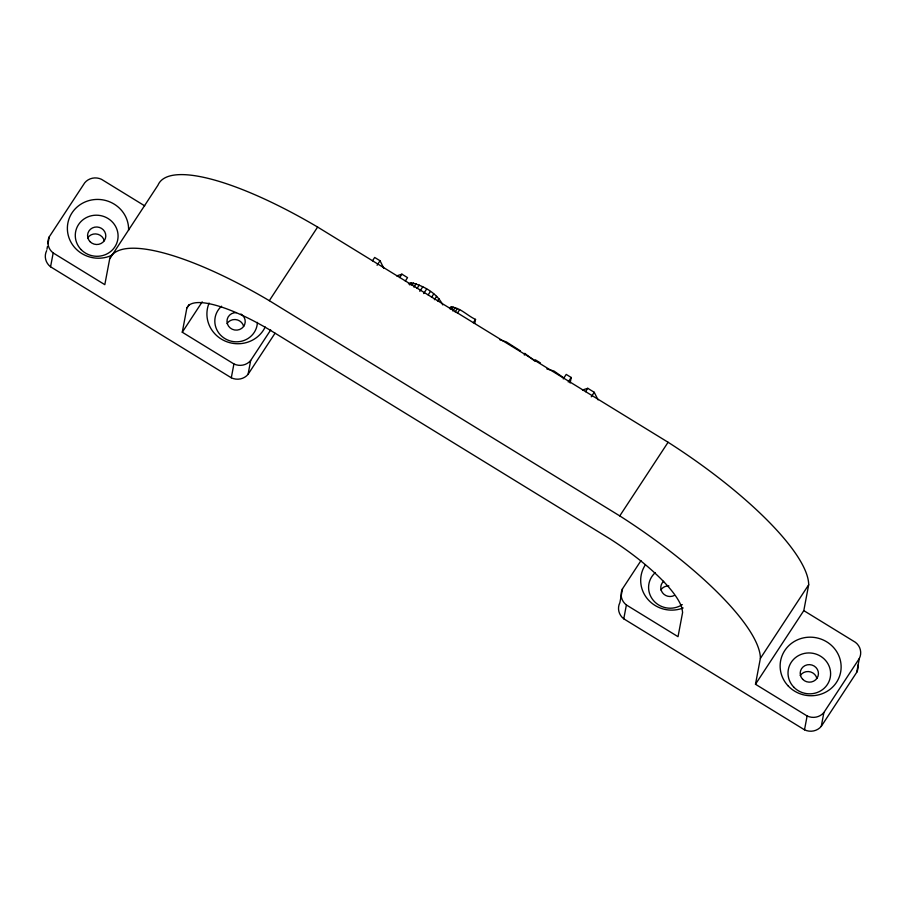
<?xml version="1.0" encoding="UTF-8"?>
<svg xmlns="http://www.w3.org/2000/svg" width="906" height="906" viewBox="0 0 906 906"><rect width="100%" height="100%" fill="white"/><g stroke="black" fill="none" stroke-linecap="round" stroke-linejoin="round"><path stroke-width="1.36" d="M46.942 249.252L47.463 246.489M47.984 243.714L49.286 236.794L84.722 182.797A13.715 13.126 10.7 0 1 101.495 179.32L144.722 205.866M275.028 333.238L248.074 374.325A13.715 13.126 10.7 0 1 231.302 377.791L50.566 266.794L53.182 252.955A13.715 13.126 10.7 0 1 49.286 236.794M803.803 610.621L855.434 642.331A13.715 13.126 10.7 0 1 859.33 658.492L823.894 712.49A13.715 13.126 10.7 0 1 807.121 715.967L755.479 684.257L803.803 610.621L808.684 584.778A189.626 50.929 33.3 0 0 668.096 442.264L317.621 227.055A189.626 50.929 33.3 0 0 157.984 185.164L109.705 258.81L104.813 284.665L53.182 252.955M270.713 329.954L250.69 360.475A13.715 13.126 10.7 0 1 233.918 363.952L182.276 332.23L186.863 307.995L189.161 304.495M231.302 377.791L233.918 363.952M248.074 374.325L250.69 360.475M474.778 323.363L475.525 319.388C467.303 315.752 460.01 307.179 450.588 307.009L450.101 307.791M524.359 355.073L524.687 353.329L535.14 361.335L535.423 359.863L540.418 362.932M570.157 383.012L571.199 377.474L566.216 374.416L563.249 378.923M640.984 560.633L622.501 588.809L619.885 602.66A13.715 13.126 10.7 0 0 623.77 618.821L804.505 729.817A13.715 13.126 10.7 0 0 821.278 726.34L856.714 672.343L859.33 658.492M623.77 618.821L626.386 604.97A13.715 13.126 10.7 0 1 622.501 588.809M755.479 684.257L760.372 658.402L808.684 584.778M804.505 729.817L807.121 715.967M821.278 726.34L823.894 712.49M182.276 332.23L202.219 301.845M109.671 258.799A189.626 50.929 33.3 0 1 269.309 300.667L317.621 227.055M372.457 260.837L374.676 257.451L380.044 260.747L383.838 268.335M377.077 265.265L380.044 260.747M399.693 277.564L401.913 274.178L407.541 277.632L405.322 281.019M409.874 285.028L411.358 282.763C423.68 285.73 437.009 293.238 442.774 304.914M412.06 285.277L413.544 283.023M413.951 287.168L416.171 283.782M417.043 288.436L419.263 285.05M419.806 291.324L422.774 286.806M423.668 293.567L426.624 289.048M428.176 294.88L430.395 291.494M431.528 297.315L433.748 293.929M434.404 299.716L436.635 296.33M437.519 300.917L439.002 298.652M450.157 309.037L451.641 306.783M451.709 309.274L453.181 307.021M452.909 311.041L455.14 307.644M455.118 311.97L457.337 308.584M457.394 313.136L459.614 309.75M473.306 322.774L475.525 319.388M568.243 381.992L571.199 377.474M585.536 391.698L587.756 388.312L594.234 392.287L598.051 399.852M591.278 396.805L594.234 392.287M760.406 658.424A189.626 50.929 33.3 0 0 619.772 515.899L668.084 442.275M186.863 307.995L188.72 305.447A97.905 26.297 33.3 0 1 269.229 329.603L610.044 538.911A97.905 26.297 33.3 0 1 681.992 608.379L682.603 612.445L678.028 636.68L626.386 604.97M408.436 283.838L411.358 282.763M396.703 275.888L401.913 274.178M582.479 389.999L587.756 388.312M499.795 339.727L506.295 341.879L520.44 350.894M546.873 368.923L554.053 371.086L563.407 377.632M269.309 300.679L619.772 515.91M50.566 266.794A13.715 13.126 10.7 0 1 46.67 250.634M227.055 323.533A9.139 8.754 10.7 0 1 243.691 326.454M87.633 237.916A9.139 8.754 10.7 0 1 104.269 240.826M857.993 665.117A13.715 13.126 10.7 0 1 856.714 672.343M660.836 589.931A9.139 8.754 10.7 0 1 668.888 585.933M800.258 675.559A9.139 8.754 10.7 0 1 816.906 678.469M683.147 607.971A30.555 29.252 10.7 0 1 648.017 599.534A30.555 29.252 10.7 0 1 645.31 564.936M265.198 326.998A30.555 29.252 10.7 0 1 225.401 341.188A30.555 29.252 10.7 0 1 209.116 303.068M674.177 595.559A9.139 8.754 10.7 0 1 663.656 581.267M682.275 604.596A21.336 20.419 10.7 0 1 653.407 600.463A21.336 20.419 10.7 0 1 655.344 572.592M257.406 322.389A21.336 20.419 10.7 0 1 227.293 339.852A21.336 20.419 10.7 0 1 221.574 306.205M240.939 314.008A9.139 8.754 10.7 0 1 241.732 328.357A9.139 8.754 10.7 0 1 227.429 323.952A9.139 8.754 10.7 0 1 236.421 312.615M112.389 254.982A30.657 29.354 10.7 0 1 68.879 237.485A30.657 29.354 10.7 0 1 93.703 199.648A30.657 29.354 10.7 0 1 128.584 230.294M802.648 679.274A9.139 8.754 10.7 0 0 818.05 676.08A9.139 8.754 10.7 0 0 807.257 664.823A9.139 8.754 10.7 0 0 802.648 679.274M793.747 687.11A21.336 20.419 10.7 0 0 829.692 679.659A21.336 20.419 10.7 0 0 804.505 653.396A21.336 20.419 10.7 0 0 793.747 687.11M788.333 686.114A30.555 29.252 10.7 0 0 839.805 675.457A30.555 29.252 10.7 0 0 803.735 637.824A30.555 29.252 10.7 0 0 788.333 686.114M90.011 241.63A9.139 8.754 10.7 0 0 105.413 238.437A9.139 8.754 10.7 0 0 94.62 227.18A9.139 8.754 10.7 0 0 90.011 241.63M81.042 249.535A21.438 20.521 10.7 0 0 117.157 242.049A21.438 20.521 10.7 0 0 91.846 215.651A21.438 20.521 10.7 0 0 81.042 249.535"/></g></svg>
